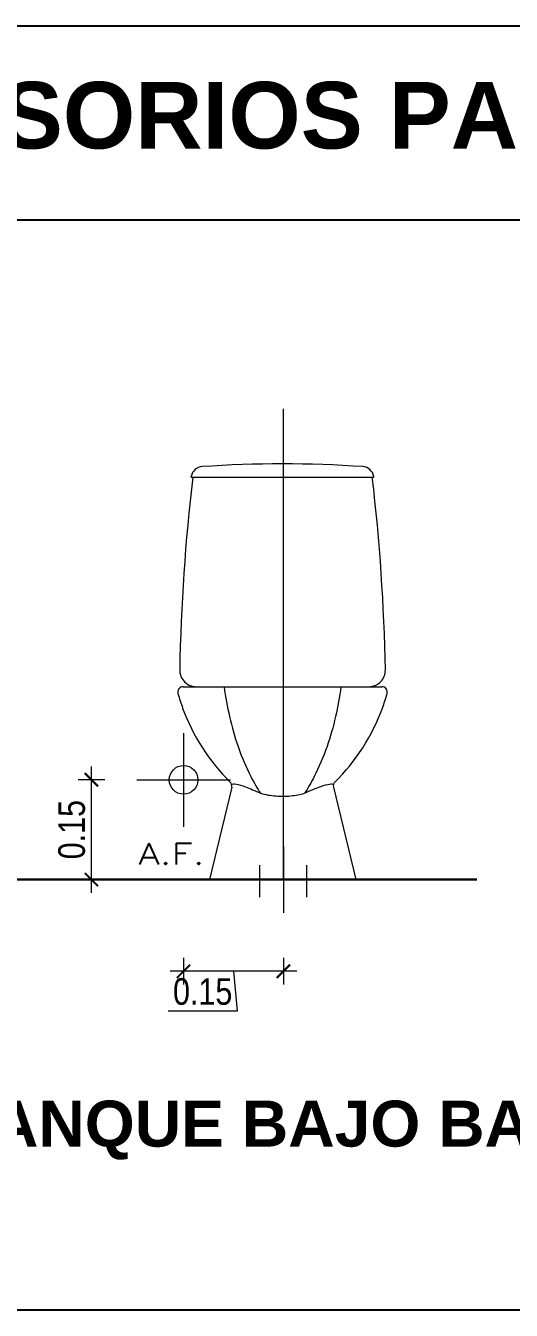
# Model space of a CAD drawing. Header units: metres. Extents: x 115.1 to 149.6, y 26.3 to 56.6.
# Drawn here: x 142.614 to 143.344, y 32.871 to 34.802 of the extents above; entities that cross this region are included whole.
import ezdxf
from ezdxf.enums import TextEntityAlignment as Align

# ---------------------------------------------------------------- set-up
doc = ezdxf.new("R2010")
doc.units = ezdxf.units.M
doc.linetypes.add('DASHED2', pattern=[0.375, 0.25, -0.125])
doc.layers.get('0').update_dxf_attribs({"color": 250})
doc.layers.get('Defpoints').update_dxf_attribs({"color": 30, "lineweight": 9})
for name, color, linetype, lineweight in [('-Acotado', 251, 'Continuous', 5), ('CASCO', 1, 'Continuous', 15), ('Membrete', 7, 'Continuous', 60), ('MURO', 10, 'Continuous', 60)]:
    doc.layers.add(name, color=color, linetype=linetype, lineweight=lineweight)
doc.layers.add('G-TEXTOS-TITULOS', color=174, linetype='Continuous')
doc.styles.add('-Arial Narrow', font='ARIALN.TTF')
doc.styles.add('25-TITULO', font='arialbd.ttf', dxfattribs={"height": 0.1})
doc.styles.add('R80-50', font='romans.shx', dxfattribs={"width": 1.3, "height": 0.08})
doc.dimstyles.new('Esc 1_20n', dxfattribs={"dimscale": 0.02, "dimtxt": 2, "dimasz": 1, "dimexe": 1, "dimexo": 1, "dimgap": 0.45, "dimtad": 1, "dimtoh": 1, "dimzin": 3, "dimdsep": 46, "dimtxsty": '-Arial Narrow', "dimblk": 'ARCHTICK', "dimcen": 1, "dimdle": 1, "dimclrd": 252, "dimclre": 252, "dimclrt": 252, "dimadec": 0, "dimazin": 0, "dimtfac": 1, "dimtix": 1, "dimtmove": 1, "dimatfit": 2, "dimldrblk": 'ARCHTICK', "dimfxl": 1, "dimfxlon": 1, "dimtolj": 2, "dimlwd": 5, "dimlwe": 5, "dimarcsym": 0})

# ---------------------------------------------------------------- blocks, each defined once
blk = doc.blocks.new('_ArchTick')
at = {"color": 0, "linetype": 'ByBlock', "const_width": 0.15}
blk.add_lwpolyline([(-0.5, -0.5), (0.5, 0.5)], dxfattribs=at)
blk = doc.blocks.new('*D338')
at = {"layer": '-Acotado', "color": 252, "lineweight": 5, "transparency": 16777216}
for p, q in [((142.7133, 33.4985), (142.7133, 33.6885)), ((142.7333, 33.6685), (142.6933, 33.6685)), ((142.7333, 33.5185), (142.6933, 33.5185))]:
    blk.add_line(p, q, dxfattribs=at)
at = {"layer": 'Defpoints', "color": 0, "transparency": 16777216}
for p in [(142.7133, 33.6685), (142.8575, 33.6685), (142.8511, 33.5185)]:
    blk.add_point(p, dxfattribs=at)
at = {"layer": '-Acotado', "color": 252, "lineweight": 5, "transparency": 16777216, "xscale": 0.02, "yscale": 0.02, "zscale": 0.02}
for p, rotation in [((142.7133, 33.6685), 90), ((142.7133, 33.5185), 270)]:
    blk.add_blockref('_ArchTick', p, dxfattribs=dict(at, rotation=rotation))
at = {"layer": '-Acotado', "color": 252, "transparency": 16777216, "insert": (142.6838, 33.5935), "char_height": 0.04, "attachment_point": 5, "rotation": 90, "style": '-Arial Narrow'}
blk.add_mtext('\\A2;0.15', dxfattribs=at)
blk = doc.blocks.new('*D339')
at = {"layer": '-Acotado', "color": 252, "lineweight": 5, "transparency": 16777216}
for p, q in [((142.8517, 33.4006), (142.8517, 33.3606)), ((143.0018, 33.4006), (143.0018, 33.3606)), ((143.0218, 33.3806), (142.8317, 33.3806)), ((142.9268, 33.3806), (142.9322, 33.3205)), ((142.9322, 33.3205), (142.8288, 33.3205))]:
    blk.add_line(p, q, dxfattribs=at)
at = {"layer": 'Defpoints', "color": 0, "transparency": 16777216}
for p in [(142.8517, 33.5185), (143.0018, 33.5184), (142.8517, 33.3806)]:
    blk.add_point(p, dxfattribs=at)
at = {"layer": '-Acotado', "color": 252, "lineweight": 5, "transparency": 16777216, "xscale": 0.02, "yscale": 0.02, "zscale": 0.02, "rotation": 180}
blk.add_blockref('_ArchTick', (142.8517, 33.3806), dxfattribs=at)
at = {"layer": '-Acotado', "color": 252, "lineweight": 5, "transparency": 16777216, "xscale": 0.02, "yscale": 0.02, "zscale": 0.02}
blk.add_blockref('_ArchTick', (143.0018, 33.3806), dxfattribs=at)
at = {"layer": '-Acotado', "color": 252, "transparency": 16777216, "insert": (142.8805, 33.3499), "char_height": 0.04, "attachment_point": 5, "style": '-Arial Narrow'}
blk.add_mtext('\\A2;0.15', dxfattribs=at)

msp = doc.modelspace()

# ---------------------------------------------------------------- linework, layer by layer
for p, q in [((141.2232, 34.8023), (145.6467, 34.8023)), ((141.2232, 34.5106), (145.6467, 34.5106)), ((145.6467, 32.8708), (141.2232, 32.8708))]:
    msp.add_line(p, q)
at = {"layer": 'CASCO', "color": 250, "lineweight": 5}
msp.add_line((142.7813, 33.6684), (142.9222, 33.6684), dxfattribs=at)
msp.add_circle((142.8518, 33.6684), 0.0216, dxfattribs=at)
at = {"layer": 'Membrete', "linetype": 'DASHED2', "lineweight": 5, "ltscale": 10}
for p, q in [((143.0018, 33.5184), (143.0018, 34.2262)), ((142.8518, 33.7388), (142.8518, 33.5979))]:
    msp.add_line(p, q, dxfattribs=at)
at = {"layer": 'Membrete', "lineweight": 5}
for p, q in [((142.8631, 34.1234), (142.8634, 34.1247)), ((142.8631, 34.1234), (142.8634, 34.1247)), ((142.8631, 34.1234), (142.8634, 34.1247)), ((142.8631, 34.1234), (142.8634, 34.1247)), ((142.8631, 34.1234), (142.8634, 34.1247)), ((142.8631, 34.1234), (142.8634, 34.1247)), ((142.8631, 34.1234), (142.8634, 34.1247)), ((142.8631, 34.1234), (142.8634, 34.1247)), ((142.8631, 34.1234), (142.8634, 34.1247)), ((142.8631, 34.1234), (142.8634, 34.1247)), ((142.8631, 34.1234), (142.8634, 34.1247)), ((142.8631, 34.1234), (142.8634, 34.1247)), ((142.8631, 34.1234), (142.8634, 34.1247)), ((142.8631, 34.1234), (142.8634, 34.1247)), ((142.8631, 34.1234), (142.8634, 34.1247)), ((142.8631, 34.1234), (142.8634, 34.1247)), ((142.8631, 34.1234), (142.8634, 34.1247)), ((142.8631, 34.1234), (142.8634, 34.1247)), ((142.8631, 34.1234), (142.8634, 34.1247)), ((142.8631, 34.1234), (142.8634, 34.1247)), ((142.8631, 34.1234), (142.8634, 34.1247)), ((142.8631, 34.1234), (142.8656, 34.1234)), ((142.8631, 34.1234), (142.8656, 34.1234)), ((142.8631, 34.1234), (142.8656, 34.1234)), ((142.8631, 34.1234), (142.8656, 34.1234)), ((142.8631, 34.1234), (142.8656, 34.1234)), ((142.8631, 34.1234), (142.8656, 34.1234)), ((142.8631, 34.1234), (142.8656, 34.1234)), ((142.8631, 34.1234), (142.8656, 34.1234)), ((142.8631, 34.1234), (142.8656, 34.1234)), ((142.8631, 34.1234), (142.8656, 34.1234)), ((142.8631, 34.1234), (142.8656, 34.1234)), ((142.8631, 34.1234), (142.8656, 34.1234)), ((142.8631, 34.1234), (142.8656, 34.1234)), ((142.8631, 34.1234), (142.8656, 34.1234)), ((142.8631, 34.1234), (142.8656, 34.1234)), ((142.8631, 34.1234), (142.8656, 34.1234)), ((142.8631, 34.1234), (142.8656, 34.1234)), ((142.8631, 34.1234), (142.8656, 34.1234)), ((142.8631, 34.1234), (142.8656, 34.1234)), ((142.8631, 34.1234), (142.8656, 34.1234)), ((142.8631, 34.1234), (142.8656, 34.1234)), ((142.8656, 34.1234), (143.1355, 34.1234)), ((142.8656, 34.1234), (143.1355, 34.1234)), ((142.8656, 34.1234), (143.1355, 34.1234)), ((142.8656, 34.1234), (143.1355, 34.1234)), ((142.8656, 34.1234), (143.1355, 34.1234)), ((142.8656, 34.1234), (143.1355, 34.1234)), ((142.8656, 34.1234), (143.1355, 34.1234)), ((142.8656, 34.1234), (143.1355, 34.1234)), ((142.8656, 34.1234), (143.1355, 34.1234)), ((142.8656, 34.1234), (143.1355, 34.1234)), ((142.8656, 34.1234), (143.1355, 34.1234)), ((142.8656, 34.1234), (143.1355, 34.1234)), ((142.8656, 34.1234), (143.1355, 34.1234)), ((142.8656, 34.1234), (143.1355, 34.1234)), ((142.8656, 34.1234), (143.1355, 34.1234)), ((142.8656, 34.1234), (143.1355, 34.1234)), ((142.8656, 34.1234), (143.1355, 34.1234)), ((142.8656, 34.1234), (143.1355, 34.1234)), ((142.8656, 34.1234), (143.1355, 34.1234)), ((142.8656, 34.1234), (143.1355, 34.1234)), ((142.8656, 34.1234), (143.1355, 34.1234)), ((143.1355, 34.1234), (143.138, 34.1234)), ((143.1355, 34.1234), (143.138, 34.1234)), ((143.1355, 34.1234), (143.138, 34.1234)), ((143.1355, 34.1234), (143.138, 34.1234)), ((143.1355, 34.1234), (143.138, 34.1234)), ((143.1355, 34.1234), (143.138, 34.1234)), ((143.1355, 34.1234), (143.138, 34.1234)), ((143.1355, 34.1234), (143.138, 34.1234)), ((143.1355, 34.1234), (143.138, 34.1234)), ((143.1355, 34.1234), (143.138, 34.1234)), ((143.1355, 34.1234), (143.138, 34.1234)), ((143.1355, 34.1234), (143.138, 34.1234)), ((143.1355, 34.1234), (143.138, 34.1234)), ((143.1355, 34.1234), (143.138, 34.1234)), ((143.1355, 34.1234), (143.138, 34.1234)), ((143.1355, 34.1234), (143.138, 34.1234)), ((143.1355, 34.1234), (143.138, 34.1234)), ((143.1355, 34.1234), (143.138, 34.1234)), ((143.1355, 34.1234), (143.138, 34.1234)), ((143.1355, 34.1234), (143.138, 34.1234)), ((143.1355, 34.1234), (143.138, 34.1234)), ((143.138, 34.1234), (143.1377, 34.1247)), ((143.138, 34.1234), (143.1377, 34.1247)), ((143.138, 34.1234), (143.1377, 34.1247)), ((143.138, 34.1234), (143.1377, 34.1247)), ((143.138, 34.1234), (143.1377, 34.1247)), ((143.138, 34.1234), (143.1377, 34.1247)), ((143.138, 34.1234), (143.1377, 34.1247)), ((143.138, 34.1234), (143.1377, 34.1247)), ((143.138, 34.1234), (143.1377, 34.1247)), ((143.138, 34.1234), (143.1377, 34.1247)), ((143.138, 34.1234), (143.1377, 34.1247)), ((143.138, 34.1234), (143.1377, 34.1247)), ((143.138, 34.1234), (143.1377, 34.1247)), ((143.138, 34.1234), (143.1377, 34.1247)), ((143.138, 34.1234), (143.1377, 34.1247)), ((143.138, 34.1234), (143.1377, 34.1247)), ((143.138, 34.1234), (143.1377, 34.1247)), ((143.138, 34.1234), (143.1377, 34.1247)), ((143.138, 34.1234), (143.1377, 34.1247)), ((143.138, 34.1234), (143.1377, 34.1247)), ((143.138, 34.1234), (143.1377, 34.1247)), ((142.851, 33.8084), (143.1501, 33.8084)), ((142.851, 33.8084), (143.1501, 33.8084)), ((142.851, 33.8084), (143.1501, 33.8084)), ((142.851, 33.8084), (143.1501, 33.8084)), ((142.851, 33.8084), (143.1501, 33.8084)), ((142.851, 33.8084), (143.1501, 33.8084)), ((142.851, 33.8084), (143.1501, 33.8084)), ((142.851, 33.8084), (143.1501, 33.8084)), ((142.851, 33.8084), (143.1501, 33.8084)), ((142.851, 33.8084), (143.1501, 33.8084)), ((142.851, 33.8084), (143.1501, 33.8084)), ((142.851, 33.8084), (143.1501, 33.8084)), ((142.851, 33.8084), (143.1501, 33.8084)), ((142.851, 33.8084), (143.1501, 33.8084)), ((142.851, 33.8084), (143.1501, 33.8084)), ((142.851, 33.8084), (143.1501, 33.8084)), ((142.851, 33.8084), (143.1501, 33.8084)), ((142.851, 33.8084), (143.1501, 33.8084)), ((142.851, 33.8084), (143.1501, 33.8084)), ((142.851, 33.8084), (143.1501, 33.8084)), ((142.851, 33.8084), (143.1501, 33.8084)), ((142.9241, 33.6574), (142.8906, 33.5185)), ((142.9241, 33.6574), (142.8906, 33.5185)), ((142.9241, 33.6574), (142.8906, 33.5185)), ((142.9241, 33.6574), (142.8906, 33.5185)), ((142.9241, 33.6574), (142.8906, 33.5185)), ((142.9241, 33.6574), (142.8906, 33.5185)), ((142.9241, 33.6574), (142.8906, 33.5185)), ((142.9241, 33.6574), (142.8906, 33.5185)), ((142.9241, 33.6574), (142.8906, 33.5185)), ((142.9241, 33.6574), (142.8906, 33.5185)), ((142.9241, 33.6574), (142.8906, 33.5185)), ((142.9241, 33.6574), (142.8906, 33.5185)), ((142.9241, 33.6574), (142.8906, 33.5185)), ((142.9241, 33.6574), (142.8906, 33.5185)), ((142.9241, 33.6574), (142.8906, 33.5185)), ((142.9241, 33.6574), (142.8906, 33.5185)), ((142.9241, 33.6574), (142.8906, 33.5185)), ((142.9241, 33.6574), (142.8906, 33.5185)), ((142.9241, 33.6574), (142.8906, 33.5185)), ((142.9241, 33.6574), (142.8906, 33.5185)), ((142.9241, 33.6574), (142.8906, 33.5185)), ((143.077, 33.6574), (143.1105, 33.5185)), ((143.077, 33.6574), (143.1105, 33.5185)), ((143.077, 33.6574), (143.1105, 33.5185)), ((143.077, 33.6574), (143.1105, 33.5185)), ((143.077, 33.6574), (143.1105, 33.5185)), ((143.077, 33.6574), (143.1105, 33.5185)), ((143.077, 33.6574), (143.1105, 33.5185)), ((143.077, 33.6574), (143.1105, 33.5185)), ((143.077, 33.6574), (143.1105, 33.5185)), ((143.077, 33.6574), (143.1105, 33.5185)), ((143.077, 33.6574), (143.1105, 33.5185)), ((143.077, 33.6574), (143.1105, 33.5185)), ((143.077, 33.6574), (143.1105, 33.5185)), ((143.077, 33.6574), (143.1105, 33.5185)), ((143.077, 33.6574), (143.1105, 33.5185)), ((143.077, 33.6574), (143.1105, 33.5185)), ((143.077, 33.6574), (143.1105, 33.5185)), ((143.077, 33.6574), (143.1105, 33.5185)), ((143.077, 33.6574), (143.1105, 33.5185)), ((143.077, 33.6574), (143.1105, 33.5185)), ((143.077, 33.6574), (143.1105, 33.5185)), ((143.0018, 33.5683), (143.0018, 33.4685)), ((143.0018, 33.5683), (143.0018, 33.4685)), ((143.0018, 33.5683), (143.0018, 33.4685)), ((143.0018, 33.5683), (143.0018, 33.4685)), ((143.0018, 33.5683), (143.0018, 33.4685)), ((143.0018, 33.5683), (143.0018, 33.4685)), ((143.0018, 33.5683), (143.0018, 33.4685)), ((143.0018, 33.5683), (143.0018, 33.4685)), ((143.0018, 33.5683), (143.0018, 33.4685)), ((143.0018, 33.5683), (143.0018, 33.4685)), ((143.0018, 33.5683), (143.0018, 33.4685)), ((143.0018, 33.5683), (143.0018, 33.4685)), ((143.0018, 33.5683), (143.0018, 33.4685)), ((143.0018, 33.5683), (143.0018, 33.4685)), ((143.0018, 33.5683), (143.0018, 33.4685)), ((143.0018, 33.5683), (143.0018, 33.4685)), ((143.0018, 33.5683), (143.0018, 33.4685)), ((143.0018, 33.5683), (143.0018, 33.4685)), ((143.0018, 33.5683), (143.0018, 33.4685)), ((143.0018, 33.5683), (143.0018, 33.4685)), ((143.0018, 33.5683), (143.0018, 33.4685)), ((142.9663, 33.4922), (142.9663, 33.54)), ((142.9663, 33.4922), (142.9663, 33.54)), ((142.9663, 33.4922), (142.9663, 33.54)), ((142.9663, 33.4922), (142.9663, 33.54)), ((142.9663, 33.4922), (142.9663, 33.54)), ((142.9663, 33.4922), (142.9663, 33.54)), ((142.9663, 33.4922), (142.9663, 33.54)), ((142.9663, 33.4922), (142.9663, 33.54)), ((142.9663, 33.4922), (142.9663, 33.54)), ((142.9663, 33.4922), (142.9663, 33.54)), ((142.9663, 33.4922), (142.9663, 33.54)), ((142.9663, 33.4922), (142.9663, 33.54)), ((142.9663, 33.4922), (142.9663, 33.54)), ((142.9663, 33.4922), (142.9663, 33.54)), ((142.9663, 33.4922), (142.9663, 33.54)), ((142.9663, 33.4922), (142.9663, 33.54)), ((142.9663, 33.4922), (142.9663, 33.54)), ((142.9663, 33.4922), (142.9663, 33.54)), ((142.9663, 33.4922), (142.9663, 33.54)), ((142.9663, 33.4922), (142.9663, 33.54)), ((142.9663, 33.4922), (142.9663, 33.54)), ((143.0373, 33.4922), (143.0373, 33.54)), ((143.0373, 33.4922), (143.0373, 33.54)), ((143.0373, 33.4922), (143.0373, 33.54)), ((143.0373, 33.4922), (143.0373, 33.54)), ((143.0373, 33.4922), (143.0373, 33.54)), ((143.0373, 33.4922), (143.0373, 33.54)), ((143.0373, 33.4922), (143.0373, 33.54)), ((143.0373, 33.4922), (143.0373, 33.54)), ((143.0373, 33.4922), (143.0373, 33.54)), ((143.0373, 33.4922), (143.0373, 33.54)), ((143.0373, 33.4922), (143.0373, 33.54)), ((143.0373, 33.4922), (143.0373, 33.54)), ((143.0373, 33.4922), (143.0373, 33.54)), ((143.0373, 33.4922), (143.0373, 33.54)), ((143.0373, 33.4922), (143.0373, 33.54)), ((143.0373, 33.4922), (143.0373, 33.54)), ((143.0373, 33.4922), (143.0373, 33.54)), ((143.0373, 33.4922), (143.0373, 33.54)), ((143.0373, 33.4922), (143.0373, 33.54)), ((143.0373, 33.4922), (143.0373, 33.54)), ((143.0373, 33.4922), (143.0373, 33.54))]:
    msp.add_line(p, q, dxfattribs=at)
for points in [[(142.8798, 34.1393), (142.8716, 34.1388), (142.8649, 34.1327), (142.8634, 34.1247)], [(143.1212, 34.1393), (143.0409, 34.1447), (142.9602, 34.1447), (142.8798, 34.1393)], [(143.1377, 34.1247), (143.1362, 34.1327), (143.1294, 34.1388), (143.1212, 34.1393)], [(142.8656, 34.1234), (142.8543, 34.0272), (142.8477, 33.9306), (142.846, 33.8338)], [(143.1255, 34.1234), (143.1255, 34.1234), (143.1255, 34.1234), (143.1255, 34.1234)], [(143.1255, 34.1233), (143.1255, 34.1233), (143.1255, 34.1233), (143.1255, 34.1234)], [(143.1255, 34.1234), (143.1255, 34.1234), (143.1255, 34.1234), (143.1255, 34.1234)], [(143.1255, 34.1233), (143.1255, 34.1233), (143.1255, 34.1233), (143.1255, 34.1234)], [(143.1551, 33.8338), (143.1533, 33.9306), (143.1468, 34.0272), (143.1355, 34.1234)], [(142.846, 33.8338), (142.8458, 33.8271), (142.8484, 33.8206), (142.8531, 33.8159)], [(143.148, 33.8159), (143.1527, 33.8206), (143.1552, 33.8271), (143.1551, 33.8338)], [(142.8447, 33.8052), (142.8431, 33.8032), (142.8427, 33.8006), (142.8433, 33.7982)], [(142.851, 33.8084), (142.8485, 33.8084), (142.8462, 33.8072), (142.8447, 33.8052)], [(142.8531, 33.8159), (142.8578, 33.8111), (142.8642, 33.8084), (142.8709, 33.8084)], [(142.9127, 33.8084), (142.9148, 33.793), (142.9175, 33.778), (142.9208, 33.7634)], [(143.0884, 33.8084), (143.0863, 33.793), (143.0836, 33.778), (143.0802, 33.7634)], [(143.1234, 33.8084), (143.1234, 33.8084), (143.1234, 33.8084), (143.1234, 33.8084)], [(143.1234, 33.8084), (143.1234, 33.8084), (143.1234, 33.8084), (143.1234, 33.8084)], [(143.1234, 33.8084), (143.1234, 33.8084), (143.1234, 33.8084), (143.1234, 33.8084)], [(143.1234, 33.8084), (143.1234, 33.8084), (143.1234, 33.8084), (143.1234, 33.8084)], [(143.1301, 33.8084), (143.1368, 33.8084), (143.1433, 33.8111), (143.148, 33.8159)], [(143.1564, 33.8052), (143.1549, 33.8072), (143.1526, 33.8084), (143.1501, 33.8084)], [(143.1578, 33.7982), (143.1584, 33.8006), (143.1579, 33.8032), (143.1564, 33.8052)], [(142.8433, 33.7982), (142.8454, 33.7908), (142.8478, 33.7835), (142.8504, 33.7762)], [(142.8433, 33.7982), (142.8454, 33.7908), (142.8478, 33.7835), (142.8504, 33.7762)], [(143.1507, 33.7762), (143.1533, 33.7835), (143.1557, 33.7908), (143.1578, 33.7982)], [(142.8504, 33.7762), (142.8657, 33.7343), (142.8902, 33.6963), (142.922, 33.665)], [(142.8504, 33.7762), (142.8657, 33.7343), (142.8902, 33.6963), (142.922, 33.665)], [(142.9208, 33.7634), (142.9244, 33.7479), (142.9287, 33.7328), (142.9337, 33.7184)], [(143.0802, 33.7634), (143.0767, 33.7479), (143.0724, 33.7328), (143.0674, 33.7184)], [(143.0791, 33.665), (143.1109, 33.6963), (143.1353, 33.7343), (143.1507, 33.7762)], [(142.9337, 33.7184), (142.9392, 33.7027), (142.9461, 33.6868), (142.9529, 33.6734)], [(143.0674, 33.7184), (143.0619, 33.7027), (143.055, 33.6868), (143.0482, 33.6734)], [(142.9529, 33.6734), (142.9575, 33.6642), (142.9624, 33.6558), (142.9675, 33.6482)], [(143.0482, 33.6734), (143.0435, 33.6642), (143.0387, 33.6558), (143.0336, 33.6482)], [(142.9241, 33.6574), (142.9248, 33.6601), (142.924, 33.663), (142.922, 33.665)], [(142.925, 33.6612), (142.9253, 33.6623), (142.9273, 33.6626), (142.9311, 33.6619)], [(142.9311, 33.6619), (142.9345, 33.6613), (142.9392, 33.6599), (142.945, 33.6577)], [(142.945, 33.6577), (142.9515, 33.6553), (142.9592, 33.6521), (142.9675, 33.6482)], [(142.9675, 33.6482), (142.9746, 33.6461), (142.9825, 33.6447), (142.9908, 33.6441)], [(143.0127, 33.6443), (143.0201, 33.645), (143.0272, 33.6463), (143.0336, 33.6482)], [(143.0336, 33.6482), (143.0427, 33.6525), (143.051, 33.6559), (143.0579, 33.6584)], [(143.0579, 33.6584), (143.0634, 33.6603), (143.0679, 33.6616), (143.0711, 33.6621)], [(143.0711, 33.6621), (143.074, 33.6625), (143.0757, 33.6622), (143.076, 33.6613)], [(143.0791, 33.665), (143.0771, 33.663), (143.0763, 33.6601), (143.077, 33.6574)], [(142.9908, 33.6441), (142.9981, 33.6435), (143.0055, 33.6436), (143.0127, 33.6443)]]:
    msp.add_open_spline(points, degree=3, dxfattribs=at)
for points, knots in [([(143.1255, 34.1234), (143.1255, 34.1234), (143.1255, 34.1234), (143.1255, 34.1234), (143.1255, 34.1233), (143.1255, 34.1233), (143.1255, 34.1233)], [1, 1, 1, 1, 2, 2, 2, 3, 3, 3, 3]), ([(143.1255, 34.1234), (143.1255, 34.1234), (143.1255, 34.1234), (143.1255, 34.1234), (143.1255, 34.1233), (143.1255, 34.1233), (143.1255, 34.1233)], [1, 1, 1, 1, 2, 2, 2, 3, 3, 3, 3]), ([(142.8777, 33.8084), (142.8777, 33.8084), (142.8777, 33.8084), (142.8777, 33.8084), (142.8776, 33.8084), (142.8776, 33.8084), (142.8776, 33.8084), (142.8776, 33.8084), (142.8776, 33.8084), (142.8777, 33.8084), (142.8777, 33.8084), (142.8777, 33.8084), (142.8777, 33.8084)], [0, 0, 0, 0, 1, 1, 1, 2, 2, 2, 3, 3, 3, 4, 4, 4, 4]), ([(142.8777, 33.8084), (142.8777, 33.8084), (142.8777, 33.8084), (142.8777, 33.8084), (142.8776, 33.8084), (142.8776, 33.8084), (142.8776, 33.8084), (142.8776, 33.8084), (142.8776, 33.8084), (142.8777, 33.8084), (142.8777, 33.8084), (142.8777, 33.8084), (142.8777, 33.8084)], [0, 0, 0, 0, 1, 1, 1, 2, 2, 2, 3, 3, 3, 4, 4, 4, 4]), ([(143.1234, 33.8084), (143.1234, 33.8084), (143.1234, 33.8084), (143.1234, 33.8084), (143.1234, 33.8084), (143.1234, 33.8084), (143.1234, 33.8084)], [1, 1, 1, 1, 2, 2, 2, 3, 3, 3, 3]), ([(143.1234, 33.8084), (143.1234, 33.8084), (143.1234, 33.8084), (143.1234, 33.8084), (143.1234, 33.8084), (143.1234, 33.8084), (143.1234, 33.8084)], [1, 1, 1, 1, 2, 2, 2, 3, 3, 3, 3]), ([(142.9252, 33.6618), (142.9252, 33.6618), (142.9252, 33.6619), (142.9252, 33.6619), (142.9252, 33.6619), (142.9252, 33.6618), (142.9252, 33.6618), (142.9252, 33.6618), (142.9252, 33.6618), (142.9252, 33.6618), (142.9252, 33.6618), (142.9252, 33.6618), (142.9252, 33.6618)], [0, 0, 0, 0, 1, 1, 1, 2, 2, 2, 3, 3, 3, 4, 4, 4, 4]), ([(142.9252, 33.6618), (142.9252, 33.6618), (142.9252, 33.6619), (142.9252, 33.6619), (142.9252, 33.6619), (142.9252, 33.6618), (142.9252, 33.6618), (142.9252, 33.6618), (142.9252, 33.6618), (142.9252, 33.6618), (142.9252, 33.6618), (142.9252, 33.6618), (142.9252, 33.6618)], [0, 0, 0, 0, 1, 1, 1, 2, 2, 2, 3, 3, 3, 4, 4, 4, 4]), ([(143.0759, 33.6618), (143.0759, 33.6618), (143.0759, 33.6619), (143.0759, 33.6619), (143.0759, 33.6619), (143.0759, 33.6618), (143.0759, 33.6618), (143.0759, 33.6618), (143.0759, 33.6618), (143.0759, 33.6618), (143.0759, 33.6618), (143.0759, 33.6618), (143.0759, 33.6618)], [0, 0, 0, 0, 1, 1, 1, 2, 2, 2, 3, 3, 3, 4, 4, 4, 4]), ([(143.0759, 33.6618), (143.0759, 33.6618), (143.0759, 33.6619), (143.0759, 33.6619), (143.0759, 33.6619), (143.0759, 33.6618), (143.0759, 33.6618), (143.0759, 33.6618), (143.0759, 33.6618), (143.0759, 33.6618), (143.0759, 33.6618), (143.0759, 33.6618), (143.0759, 33.6618)], [0, 0, 0, 0, 1, 1, 1, 2, 2, 2, 3, 3, 3, 4, 4, 4, 4])]:
    msp.add_open_spline(points, degree=3, knots=knots, dxfattribs=at)
at = {"layer": 'MURO', "color": 146, "lineweight": 30, "true_color": 0x105689}
msp.add_line((143.2926, 33.5185), (141.7756, 33.5185), dxfattribs=at)

# ---------------------------------------------------------------- texts
at = {"layer": 'G-TEXTOS-TITULOS', "color": 219, "true_color": 0x642165, "style": '25-TITULO'}
for s, height, p in [('DETALLE DE ACCESORIOS PARA SS.HH. PARA NIÑOS Y NIÑAS', 0.100174, (143.4245, 34.6677)), ('DETALLE DE INODORO TANQUE BAJO BABY', 0.069141, (142.4458, 33.1515))]:
    msp.add_text(s, height=height, dxfattribs=at).set_placement(p, align=Align.MIDDLE_CENTER)
at = {"layer": 'Membrete', "lineweight": 5, "style": 'R80-50', "width": 1.3}
msp.add_text('A.F.', height=0.032, dxfattribs=at).set_placement((142.8336, 33.5412), align=Align.CENTER)

# ---------------------------------------------------------------- dimensions: what is measured, and where the dimension line sits
at = {"layer": '-Acotado'}
dim = msp.add_linear_dim(base=(142.7133, 33.6685), p1=(142.8511, 33.5185), p2=(142.8575, 33.6685), angle=90, dimstyle='Esc 1_20n', dxfattribs=at)
dim.commit()
dim.dimension.update_dxf_attribs({"geometry": '*D338', "text_midpoint": (142.6838, 33.5935)})
dim = msp.add_linear_dim(base=(142.8517, 33.3806), p1=(143.0018, 33.5184), p2=(142.8517, 33.5185), angle=180, dimstyle='Esc 1_20n', dxfattribs=at)
dim.commit()
dim.dimension.update_dxf_attribs({"geometry": '*D339', "text_midpoint": (142.9232, 33.3205), "dimtype": 160})

doc.saveas('drawing.dxf')
